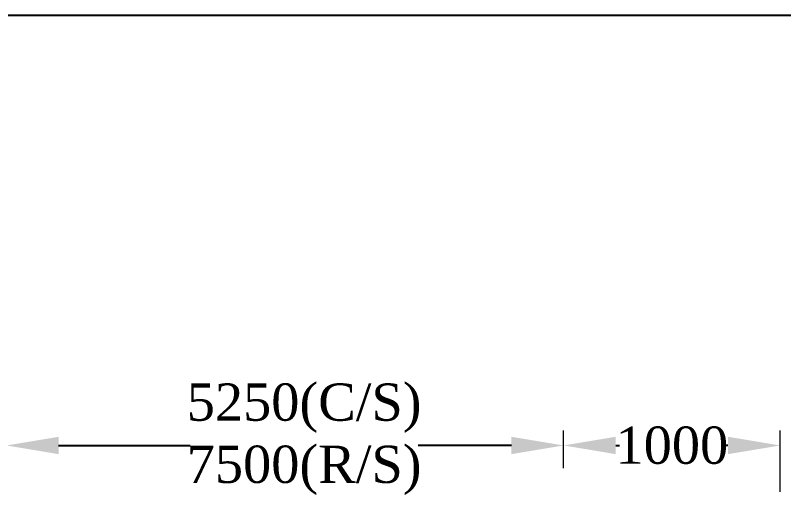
# Model space of a CAD drawing. Extents: x -298162 to 1078160, y -513173 to -216568.
# Drawn here: x 590846 to 595994, y -420176 to -416931 of the extents above; entities that cross this region are included whole.
import ezdxf

# ---------------------------------------------------------------- set-up
doc = ezdxf.new("R2010")
doc.units = 0
doc.header["$MEASUREMENT"] = 0
doc.layers.get('0').update_dxf_attribs({"linetype": 'CONTINUOUS'})
doc.layers.get('DEFPOINTS').update_dxf_attribs({"linetype": 'CONTINUOUS'})
doc.layers.add('LINE', color=7, linetype='CONTINUOUS')
doc.styles.get("Standard").update_dxf_attribs({"font": 'times.ttf', "height": 250})
doc.dimstyles.new('3', dxfattribs={"dimtxt": 225, "dimasz": 350, "dimexe": 100, "dimexo": 25, "dimgap": 9, "dimtad": 0, "dimdec": 0, "dimzin": 0, "dimdsep": 46, "dimtxsty": 'Standard', "dimcen": 0, "dimclrt": 256, "dimadec": 0, "dimazin": 0, "dimtfac": 1, "dimtdec": 0, "dimtofl": 0, "dimtmove": 2, "dimatfit": 3, "dimfxl": 1, "dimtolj": 1, "dimtzin": 0, "dimarcsym": 0})

# ---------------------------------------------------------------- blocks, each defined once
blk = doc.blocks.new('*D987')
at = {"color": 7, "lineweight": 15}
for p, q in [((594519.9, -419963.9), (594519.9, -419712.7)), ((595971.1, -420123.1), (595971.1, -419712.7))]:
    blk.add_line(p, q, dxfattribs=at)
at = {"color": 7, "lineweight": -2}
for p, q in [((594869.9, -419812.7), (594895.6, -419812.7)), ((595621.1, -419812.7), (595595.4, -419812.7))]:
    blk.add_line(p, q, dxfattribs=at)
for points in [[(594869.9, -419754.4), (594869.9, -419871.1), (594519.9, -419812.7)], [(595621.1, -419754.4), (595621.1, -419871.1), (595971.1, -419812.7)]]:
    blk.add_solid(points, dxfattribs=at)
at = {"layer": 'DEFPOINTS', "color": 0, "lineweight": -2}
for p in [(594519.9, -419812.7), (594519.9, -419988.9), (595971.1, -420148.1)]:
    blk.add_point(p, dxfattribs=at)
at = {"lineweight": 15, "insert": (595245.5, -419812.7), "char_height": 250, "attachment_point": 5}
blk.add_mtext('\\A1;1000', dxfattribs=at)
blk = doc.blocks.new('*D988')
at = {"color": 7, "lineweight": 15}
for p, q in [((590786.2, -419937.2), (590786.2, -419712.9)), ((594519.9, -419963.9), (594519.9, -419712.9))]:
    blk.add_line(p, q, dxfattribs=at)
at = {"color": 7, "lineweight": -2}
for p, q in [((591136.2, -419812.9), (592017.6, -419812.9)), ((594169.9, -419812.9), (593545, -419812.9))]:
    blk.add_line(p, q, dxfattribs=at)
for points in [[(591136.2, -419754.6), (591136.2, -419871.2), (590786.2, -419812.9)], [(594169.9, -419754.6), (594169.9, -419871.2), (594519.9, -419812.9)]]:
    blk.add_solid(points, dxfattribs=at)
at = {"layer": 'DEFPOINTS', "color": 0, "lineweight": -2}
for p in [(590786.2, -419812.9), (590786.2, -419962.2), (594519.9, -419988.9)]:
    blk.add_point(p, dxfattribs=at)
at = {"lineweight": 15, "insert": (592781.3, -419771.1), "char_height": 250, "attachment_point": 5}
blk.add_mtext('\\A1;5250(C/S)\\P7500(R/S)', dxfattribs=at)

msp = doc.modelspace()

# ---------------------------------------------------------------- linework, layer by layer
at = {"layer": 'LINE', "color": 0}
msp.add_lwpolyline([(577532.569, -459716.504), (638037.769, -459716.504), (638037.769, -416930.684), (577532.569, -416930.684)], close=True, dxfattribs=at)

# ---------------------------------------------------------------- dimensions: what is measured, and where the dimension line sits
at = {"color": 0, "lineweight": 15}
dim = msp.add_linear_dim(base=(590786.218, -419812.884), p1=(594519.914, -419988.931), p2=(590786.218, -419962.163), text='5250(C/S)\\P7500(R/S)', dimstyle='3', override={"dimclrd": 7, "dimclre": 7, "dimlwe": 15}, dxfattribs=at)
dim.commit()
dim.dimension.update_dxf_attribs({"geometry": '*D988', "text_midpoint": (592781.266, -419771.05), "dimtype": 160})
dim = msp.add_linear_dim(base=(594519.914, -419812.735), p1=(595971.06, -420148.061), p2=(594519.914, -419988.931), angle=180, text='1000', dimstyle='3', override={"dimclrd": 7, "dimclre": 7, "dimlwe": 15}, dxfattribs=at)
dim.commit()
dim.dimension.update_dxf_attribs({"geometry": '*D987', "text_midpoint": (595245.487, -419812.735)})

doc.saveas('drawing.dxf')
